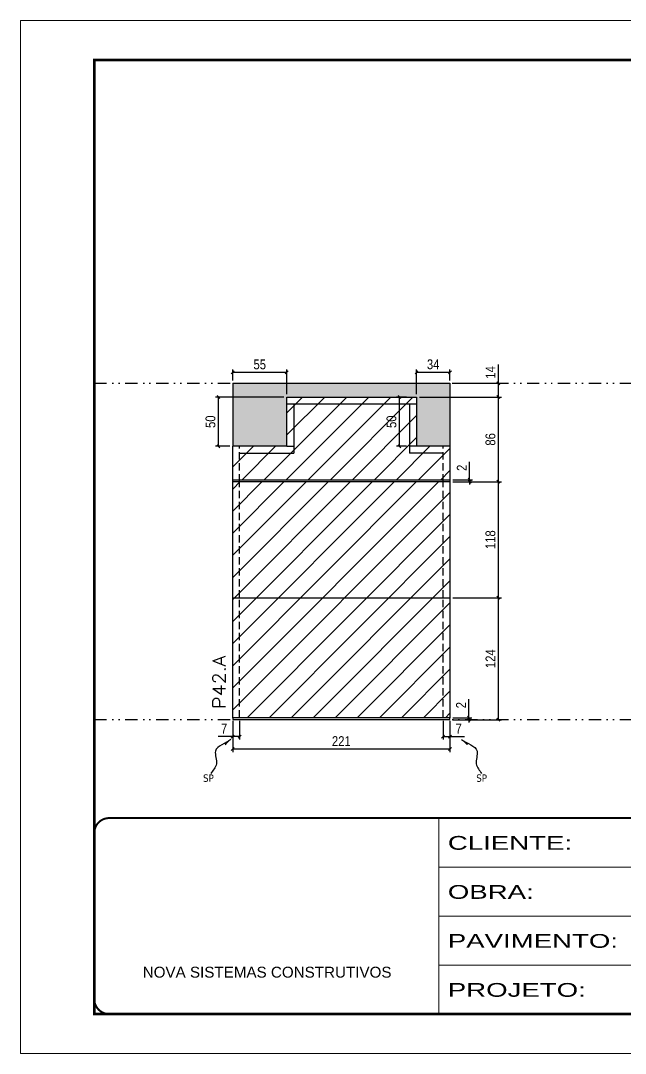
# Model space of a CAD drawing. Extents: x 14400 to 27878, y -21631 to 6985.
# Drawn here: x 17583 to 18199, y -8997 to -7947 of the extents above; entities that cross this region are included whole.
import ezdxf

# ---------------------------------------------------------------- set-up
doc = ezdxf.new("R2010")
doc.units = 0
for name, pattern in [('CONTINUO', [0]), ('DASHED', [0.75, 0.5, -0.25]), ('DIVIDE2', [0.625, 0.25, -0.125, 0, -0.125, 0, -0.125]), ('HIDDEN', [0.375, 0.25, -0.125])]:
    doc.linetypes.add(name, pattern=pattern)
for name, color, linetype in [('COTA', 241, 'Continuous'), ('Nível', 160, 'Continuous'), ('Painéis', 200, 'Continuous'), ('SARR_2.2x7', 40, 'Continuous'), ('Sarrafo de Pressão', 42, 'HIDDEN'), ('texto', 7, 'Continuous')]:
    doc.layers.add(name, color=color, linetype=linetype)
for name, color, linetype, lineweight in [('Folhas', 255, 'Continuous', 9), ('Hachura', 251, 'Continuous', 9), ('SARRAFO DE PRESSAO', 251, 'DASHED', 9), ('Texto Seção', 7, 'Continuous', 15)]:
    doc.layers.add(name, color=color, linetype=linetype, lineweight=lineweight)
doc.styles.add('ARIAL', font='arial.ttf')
doc.styles.add('COTA TECNICA', font='techl___.ttf', dxfattribs={"height": 10})
doc.styles.add('COTA TECNICA-50', font='techl___.ttf', dxfattribs={"height": 10})
doc.styles.add('REGUA-120', font='ROMANS.shx', dxfattribs={"height": 15})
doc.styles.get("Standard").update_dxf_attribs({"font": 'arial.ttf'})
doc.styles.add('Tecnologia', font='')
doc.styles.get('Tecnologia').set_extended_font_data('Forgotten Futurist')
doc.dimstyles.new('COTA PAINEL-50', dxfattribs={"dimtxt": 10, "dimasz": 3, "dimexe": 3, "dimexo": 3, "dimgap": 3, "dimtad": 1, "dimdec": 1, "dimzin": 12, "dimdsep": 46, "dimtxsty": 'COTA TECNICA-50', "dimblk1": 'OBLIQUE', "dimblk2": 'OBLIQUE', "dimsah": 1, "dimcen": 0.9, "dimclrd": 4, "dimclre": 4, "dimclrt": 240, "dimadec": 1, "dimazin": 3, "dimtfac": 1, "dimtdec": 1, "dimtmove": 0, "dimatfit": 3, "dimfxl": 1, "dimtolj": 1, "dimtzin": 12, "dimarcsym": 0})
doc.dimstyles.new('PAINEL', dxfattribs={"dimtxt": 10, "dimasz": 3, "dimexe": 3, "dimexo": 3, "dimgap": 3, "dimtad": 1, "dimdec": 1, "dimzin": 12, "dimdsep": 46, "dimtxsty": 'COTA TECNICA', "dimblk1": 'OBLIQUE', "dimblk2": 'OBLIQUE', "dimsah": 1, "dimcen": 0.9, "dimclrd": 4, "dimclre": 4, "dimclrt": 240, "dimadec": 1, "dimazin": 3, "dimtfac": 1, "dimtdec": 1, "dimtmove": 0, "dimatfit": 3, "dimfxl": 1, "dimtolj": 1, "dimtzin": 12, "dimarcsym": 0})
doc.dimstyles.get("Standard").update_dxf_attribs({"dimtxt": 0.18, "dimasz": 0.18, "dimexe": 0.18, "dimexo": 0.0625, "dimgap": 0.09, "dimtad": 0, "dimtih": 1, "dimtoh": 1, "dimdec": 4, "dimzin": 0, "dimdsep": 46, "dimtxsty": 'Standard', "dimcen": 0.09, "dimadec": 0, "dimazin": 0, "dimtfac": 1, "dimtdec": 4, "dimtofl": 0, "dimtmove": 0, "dimatfit": 3, "dimfxl": 1, "dimtolj": 1, "dimtzin": 0, "dimarcsym": 0})

# ---------------------------------------------------------------- blocks, each defined once
blk = doc.blocks.new('9999999999')
at = {"color": 30, "linetype": 'CONTINUO'}
for p, q in [((98564.6, 34230.2), (98564.6, 34429.4)), ((98564.6, 34379.6), (99584, 34379.6)), ((98564.6, 34329.8), (99488, 34329.8)), ((98564.6, 34280), (99488, 34280))]:
    blk.add_line(p, q, dxfattribs=at)
at = {"color": 30, "linetype": 'CONTINUO', "const_width": 2}
blk.add_lwpolyline([(99584, 34230.2), (99584, 34414.4, 0.414214), (99569, 34429.4), (98229, 34429.4, 0.414214), (98214, 34414.4), (98214, 34245.2, 0.414214), (98229, 34230.2), (99584, 34230.2)], format="xyb", dxfattribs=at)
at = {"layer": 'Folhas'}
blk.add_lwpolyline([(98139, 34190.2), (99624, 34190.2), (99624, 35240.2), (98139, 35240.2)], close=True, dxfattribs=at)
at = {"layer": 'Folhas', "color": 30, "const_width": 3}
blk.add_lwpolyline([(98214, 34230.2), (99584, 34230.2), (99584, 35200.2), (98214, 35200.2)], close=True, dxfattribs=at)
at = {"color": 7, "linetype": 'Continuous', "ltscale": 5, "style": 'ARIAL'}
blk.add_text('NOVA SISTEMAS CONSTRUTIVOS', height=11.059, dxfattribs=at).set_placement((98263.2, 34267.2))
at = {"layer": 'Folhas', "color": 7, "style": 'Tecnologia', "width": 1.5}
for s, p in [('CLIENTE:', (98573.7, 34397.2)), ('OBRA:', (98573.7, 34347.3)), ('PAVIMENTO:', (98573.7, 34297.5)), ('PROJETO:', (98573.7, 34247.7))]:
    blk.add_text(s, height=14, dxfattribs=at).set_placement(p)
blk = doc.blocks.new('_Oblique')
at = {"color": 0, "linetype": 'ByBlock', "lineweight": -2}
blk.add_line((-0.5, -0.5), (0.5, 0.5), dxfattribs=at)
blk = doc.blocks.new('*D2473')
at = {"layer": 'COTA', "color": 4, "lineweight": -2, "transparency": 16777216}
for p, q in [((17799.3, -8658.5), (17799.3, -8690.4)), ((18020.3, -8658.5), (18020.3, -8690.4)), ((18020.3, -8687.4), (17799.3, -8687.4))]:
    blk.add_line(p, q, dxfattribs=at)
at = {"layer": 'Defpoints', "color": 0, "transparency": 16777216}
for p in [(17799.3, -8655.5), (18020.3, -8655.5), (17799.3, -8687.4)]:
    blk.add_point(p, dxfattribs=at)
at = {"layer": 'COTA', "color": 4, "lineweight": -2, "transparency": 16777216, "xscale": 3, "yscale": 3, "zscale": 3, "rotation": 180}
blk.add_blockref('_Oblique', (17799.3, -8687.4), dxfattribs=at)
at = {"layer": 'COTA', "color": 4, "lineweight": -2, "transparency": 16777216, "xscale": 3, "yscale": 3, "zscale": 3}
blk.add_blockref('_Oblique', (18020.3, -8687.4), dxfattribs=at)
at = {"layer": 'COTA', "color": 240, "transparency": 16777216, "insert": (17909.8, -8679.3), "char_height": 10, "attachment_point": 5, "style": 'COTA TECNICA'}
blk.add_mtext('\\A1;221', dxfattribs=at)
blk = doc.blocks.new('*D2474')
at = {"layer": 'COTA', "color": 4, "lineweight": -2, "transparency": 16777216}
for p, q in [((18013.3, -8658.5), (18013.3, -8677.7)), ((18020.3, -8660.5), (18020.3, -8677.7)), ((18013.3, -8674.7), (18020.3, -8674.7)), ((18020.3, -8674.7), (18035.1, -8674.7))]:
    blk.add_line(p, q, dxfattribs=at)
at = {"layer": 'Defpoints', "color": 0, "transparency": 16777216}
for p in [(18013.3, -8655.5), (18020.3, -8657.5), (18020.3, -8674.7)]:
    blk.add_point(p, dxfattribs=at)
at = {"layer": 'COTA', "color": 4, "lineweight": -2, "transparency": 16777216, "xscale": 3, "yscale": 3, "zscale": 3, "rotation": 180}
blk.add_blockref('_Oblique', (18013.3, -8674.7), dxfattribs=at)
at = {"layer": 'COTA', "color": 4, "lineweight": -2, "transparency": 16777216, "xscale": 3, "yscale": 3, "zscale": 3}
blk.add_blockref('_Oblique', (18020.3, -8674.7), dxfattribs=at)
at = {"layer": 'COTA', "color": 240, "transparency": 16777216, "insert": (18029.2, -8666.6), "char_height": 10, "attachment_point": 5, "style": 'COTA TECNICA-50'}
blk.add_mtext('\\A1;7', dxfattribs=at)
blk = doc.blocks.new('*D2475')
at = {"layer": 'COTA', "color": 4, "lineweight": -2, "transparency": 16777216}
for p, q in [((17799.3, -8660.5), (17799.3, -8677.7)), ((17806.3, -8658.5), (17806.3, -8677.7)), ((17799.3, -8674.7), (17784.6, -8674.7)), ((17806.3, -8674.7), (17799.3, -8674.7))]:
    blk.add_line(p, q, dxfattribs=at)
at = {"layer": 'Defpoints', "color": 0, "transparency": 16777216}
for p in [(17799.3, -8657.5), (17806.3, -8655.5), (17799.3, -8674.7)]:
    blk.add_point(p, dxfattribs=at)
at = {"layer": 'COTA', "color": 4, "lineweight": -2, "transparency": 16777216, "xscale": 3, "yscale": 3, "zscale": 3, "rotation": 180}
blk.add_blockref('_Oblique', (17799.3, -8674.7), dxfattribs=at)
at = {"layer": 'COTA', "color": 4, "lineweight": -2, "transparency": 16777216, "xscale": 3, "yscale": 3, "zscale": 3}
blk.add_blockref('_Oblique', (17806.3, -8674.7), dxfattribs=at)
at = {"layer": 'COTA', "color": 240, "transparency": 16777216, "insert": (17790.5, -8666.6), "char_height": 10, "attachment_point": 5, "style": 'COTA TECNICA-50'}
blk.add_mtext('\\A1;7', dxfattribs=at)
blk = doc.blocks.new('*D2476')
at = {"layer": 'COTA', "color": 4, "lineweight": -2, "transparency": 16777216}
for p, q in [((18039.6, -8655.5), (18039.6, -8636.7)), ((18023.3, -8655.5), (18042.6, -8655.5)), ((18023.3, -8657.5), (18042.6, -8657.5)), ((18039.6, -8657.5), (18039.6, -8655.5)), ((18039.6, -8657.5), (18039.6, -8660.5))]:
    blk.add_line(p, q, dxfattribs=at)
at = {"layer": 'Defpoints', "color": 0, "transparency": 16777216}
for p in [(18020.3, -8655.5), (18020.3, -8657.5), (18039.6, -8657.5)]:
    blk.add_point(p, dxfattribs=at)
at = {"layer": 'COTA', "color": 4, "lineweight": -2, "transparency": 16777216, "xscale": 3, "yscale": 3, "zscale": 3}
for p, rotation in [((18039.6, -8655.5), 270), ((18039.6, -8657.5), 90)]:
    blk.add_blockref('_Oblique', p, dxfattribs=dict(at, rotation=rotation))
at = {"layer": 'COTA', "color": 240, "transparency": 16777216, "insert": (18031.6, -8642.7), "char_height": 10, "attachment_point": 5, "rotation": 90, "style": 'COTA TECNICA-50'}
blk.add_mtext('\\A1;2', dxfattribs=at)
blk = doc.blocks.new('*D2477')
at = {"layer": 'COTA', "color": 4, "linetype": 'ByBlock', "lineweight": -2, "transparency": 16777216}
for p, q in [((18023.3, -8533.5), (18072.7, -8533.5)), ((18069.7, -8657.5), (18069.7, -8533.5)), ((18023.3, -8657.5), (18072.7, -8657.5))]:
    blk.add_line(p, q, dxfattribs=at)
at = {"layer": 'Defpoints', "color": 0, "linetype": 'ByBlock', "transparency": 16777216}
for p in [(18020.3, -8533.5), (18069.7, -8533.5), (18020.3, -8657.5)]:
    blk.add_point(p, dxfattribs=at)
at = {"layer": 'COTA', "color": 4, "linetype": 'ByBlock', "lineweight": -2, "transparency": 16777216, "xscale": 3, "yscale": 3, "zscale": 3}
for p, rotation in [((18069.7, -8533.5), 90), ((18069.7, -8657.5), 270)]:
    blk.add_blockref('_Oblique', p, dxfattribs=dict(at, rotation=rotation))
at = {"layer": 'COTA', "color": 240, "linetype": 'ByBlock', "transparency": 16777216, "insert": (18061.6, -8595.5), "char_height": 10, "attachment_point": 5, "rotation": 90, "style": 'COTA TECNICA'}
blk.add_mtext('\\A1;124', dxfattribs=at)
blk = doc.blocks.new('*D2478')
at = {"layer": 'COTA', "color": 4, "linetype": 'ByBlock', "lineweight": -2, "transparency": 16777216}
for p, q in [((18023.3, -8533.5), (18072.7, -8533.5)), ((18069.7, -8657.5), (18069.7, -8533.5)), ((18023.3, -8657.5), (18072.7, -8657.5))]:
    blk.add_line(p, q, dxfattribs=at)
at = {"layer": 'Defpoints', "color": 0, "linetype": 'ByBlock', "transparency": 16777216}
for p in [(18020.3, -8533.5), (18069.7, -8533.5), (18020.3, -8657.5)]:
    blk.add_point(p, dxfattribs=at)
at = {"layer": 'COTA', "color": 4, "linetype": 'ByBlock', "lineweight": -2, "transparency": 16777216, "xscale": 3, "yscale": 3, "zscale": 3}
for p, rotation in [((18069.7, -8533.5), 90), ((18069.7, -8657.5), 270)]:
    blk.add_blockref('_Oblique', p, dxfattribs=dict(at, rotation=rotation))
at = {"layer": 'COTA', "color": 240, "linetype": 'ByBlock', "transparency": 16777216, "insert": (18061.6, -8595.5), "char_height": 10, "attachment_point": 5, "rotation": 90, "style": 'COTA TECNICA'}
blk.add_mtext('\\A1;124', dxfattribs=at)
blk = doc.blocks.new('*D2479')
at = {"layer": 'COTA', "color": 4, "lineweight": -2, "transparency": 16777216}
for p, q in [((18023.3, -8415.5), (18072.7, -8415.5)), ((18069.7, -8533.5), (18069.7, -8415.5)), ((18023.3, -8533.5), (18072.7, -8533.5))]:
    blk.add_line(p, q, dxfattribs=at)
at = {"layer": 'Defpoints', "color": 0, "transparency": 16777216}
for p in [(18020.3, -8415.5), (18069.7, -8415.5), (18020.3, -8533.5)]:
    blk.add_point(p, dxfattribs=at)
at = {"layer": 'COTA', "color": 4, "lineweight": -2, "transparency": 16777216, "xscale": 3, "yscale": 3, "zscale": 3}
for p, rotation in [((18069.7, -8415.5), 90), ((18069.7, -8533.5), 270)]:
    blk.add_blockref('_Oblique', p, dxfattribs=dict(at, rotation=rotation))
at = {"layer": 'COTA', "color": 240, "transparency": 16777216, "insert": (18061.6, -8474.5), "char_height": 10, "attachment_point": 5, "rotation": 90, "style": 'COTA TECNICA'}
blk.add_mtext('\\A1;118', dxfattribs=at)
blk = doc.blocks.new('*D2480')
at = {"layer": 'COTA', "color": 4, "lineweight": -2, "transparency": 16777216}
for p, q in [((17986.3, -8326.5), (17986.3, -8301.4)), ((18020.3, -8304.4), (17986.3, -8304.4)), ((18020.3, -8312.5), (18020.3, -8301.4))]:
    blk.add_line(p, q, dxfattribs=at)
at = {"layer": 'Defpoints', "color": 0, "transparency": 16777216}
for p in [(17986.3, -8304.4), (18020.3, -8315.5), (17986.3, -8329.5)]:
    blk.add_point(p, dxfattribs=at)
at = {"layer": 'COTA', "color": 4, "lineweight": -2, "transparency": 16777216, "xscale": 3, "yscale": 3, "zscale": 3, "rotation": 180}
blk.add_blockref('_Oblique', (17986.3, -8304.4), dxfattribs=at)
at = {"layer": 'COTA', "color": 4, "lineweight": -2, "transparency": 16777216, "xscale": 3, "yscale": 3, "zscale": 3}
blk.add_blockref('_Oblique', (18020.3, -8304.4), dxfattribs=at)
at = {"layer": 'COTA', "color": 240, "transparency": 16777216, "insert": (18003.3, -8296.2), "char_height": 10, "attachment_point": 5, "style": 'COTA TECNICA'}
blk.add_mtext('\\A1;34', dxfattribs=at)
blk = doc.blocks.new('*D2481')
at = {"layer": 'COTA', "color": 4, "lineweight": -2, "transparency": 16777216}
for p, q in [((17851.3, -8329.5), (17781.8, -8329.5)), ((17784.8, -8379.5), (17784.8, -8329.5)), ((17796.3, -8379.5), (17781.8, -8379.5))]:
    blk.add_line(p, q, dxfattribs=at)
at = {"layer": 'Defpoints', "color": 0, "transparency": 16777216}
for p in [(17784.8, -8329.5), (17854.3, -8329.5), (17799.3, -8379.5)]:
    blk.add_point(p, dxfattribs=at)
at = {"layer": 'COTA', "color": 4, "lineweight": -2, "transparency": 16777216, "xscale": 3, "yscale": 3, "zscale": 3}
for p, rotation in [((17784.8, -8329.5), 90), ((17784.8, -8379.5), 270)]:
    blk.add_blockref('_Oblique', p, dxfattribs=dict(at, rotation=rotation))
at = {"layer": 'COTA', "color": 240, "transparency": 16777216, "insert": (17776.7, -8354.5), "char_height": 10, "attachment_point": 5, "rotation": 90, "style": 'COTA TECNICA'}
blk.add_mtext('\\A1;50', dxfattribs=at)
blk = doc.blocks.new('*D2482')
at = {"layer": 'COTA', "color": 4, "lineweight": -2, "transparency": 16777216}
for p, q in [((17976.3, -8329.5), (17966, -8329.5)), ((17969, -8379.5), (17969, -8329.5)), ((17976.3, -8379.5), (17966, -8379.5))]:
    blk.add_line(p, q, dxfattribs=at)
at = {"layer": 'Defpoints', "color": 0, "transparency": 16777216}
for p in [(17969, -8329.5), (17979.3, -8329.5), (17979.3, -8379.5)]:
    blk.add_point(p, dxfattribs=at)
at = {"layer": 'COTA', "color": 4, "lineweight": -2, "transparency": 16777216, "xscale": 3, "yscale": 3, "zscale": 3}
for p, rotation in [((17969, -8329.5), 90), ((17969, -8379.5), 270)]:
    blk.add_blockref('_Oblique', p, dxfattribs=dict(at, rotation=rotation))
at = {"layer": 'COTA', "color": 240, "transparency": 16777216, "insert": (17960.9, -8354.5), "char_height": 10, "attachment_point": 5, "rotation": 90, "style": 'COTA TECNICA'}
blk.add_mtext('\\A1;50', dxfattribs=at)
blk = doc.blocks.new('*D2483')
at = {"layer": 'COTA', "color": 4, "lineweight": -2, "transparency": 16777216}
for p, q in [((17989.3, -8329.5), (18072.7, -8329.5)), ((18069.7, -8415.5), (18069.7, -8329.5)), ((18023.3, -8415.5), (18072.7, -8415.5))]:
    blk.add_line(p, q, dxfattribs=at)
at = {"layer": 'Defpoints', "color": 0, "transparency": 16777216}
for p in [(17986.3, -8329.5), (18069.7, -8329.5), (18020.3, -8415.5)]:
    blk.add_point(p, dxfattribs=at)
at = {"layer": 'COTA', "color": 4, "lineweight": -2, "transparency": 16777216, "xscale": 3, "yscale": 3, "zscale": 3}
for p, rotation in [((18069.7, -8329.5), 90), ((18069.7, -8415.5), 270)]:
    blk.add_blockref('_Oblique', p, dxfattribs=dict(at, rotation=rotation))
at = {"layer": 'COTA', "color": 240, "transparency": 16777216, "insert": (18061.6, -8372.5), "char_height": 10, "attachment_point": 5, "rotation": 90, "style": 'COTA TECNICA'}
blk.add_mtext('\\A1;86', dxfattribs=at)
blk = doc.blocks.new('*D2484')
at = {"layer": 'COTA', "color": 4, "lineweight": -2, "transparency": 16777216}
for p, q in [((18069.7, -8315.5), (18069.7, -8296.3)), ((18023.3, -8315.5), (18072.7, -8315.5)), ((18069.7, -8329.5), (18069.7, -8315.5)), ((17989.3, -8329.5), (18072.7, -8329.5))]:
    blk.add_line(p, q, dxfattribs=at)
at = {"layer": 'Defpoints', "color": 0, "transparency": 16777216}
for p in [(18020.3, -8315.5), (18069.7, -8315.5), (17986.3, -8329.5)]:
    blk.add_point(p, dxfattribs=at)
at = {"layer": 'COTA', "color": 4, "lineweight": -2, "transparency": 16777216, "xscale": 3, "yscale": 3, "zscale": 3}
for p, rotation in [((18069.7, -8315.5), 90), ((18069.7, -8329.5), 270)]:
    blk.add_blockref('_Oblique', p, dxfattribs=dict(at, rotation=rotation))
at = {"layer": 'COTA', "color": 240, "transparency": 16777216, "insert": (18061.6, -8304.4), "char_height": 10, "attachment_point": 5, "rotation": 90, "style": 'COTA TECNICA'}
blk.add_mtext('\\A1;14', dxfattribs=at)
blk = doc.blocks.new('*D2485')
at = {"layer": 'COTA', "color": 4, "lineweight": -2, "transparency": 16777216}
for p, q in [((18040.4, -8413.5), (18040.4, -8395.4)), ((18023.3, -8413.5), (18043.4, -8413.5)), ((18023.3, -8415.5), (18043.4, -8415.5)), ((18040.4, -8415.5), (18040.4, -8413.5)), ((18040.4, -8415.5), (18040.4, -8418.5))]:
    blk.add_line(p, q, dxfattribs=at)
at = {"layer": 'Defpoints', "color": 0, "transparency": 16777216}
for p in [(18020.3, -8413.5), (18020.3, -8415.5), (18040.4, -8413.5)]:
    blk.add_point(p, dxfattribs=at)
at = {"layer": 'COTA', "color": 4, "lineweight": -2, "transparency": 16777216, "xscale": 3, "yscale": 3, "zscale": 3}
for p, rotation in [((18040.4, -8413.5), 270), ((18040.4, -8415.5), 90)]:
    blk.add_blockref('_Oblique', p, dxfattribs=dict(at, rotation=rotation))
at = {"layer": 'COTA', "color": 240, "transparency": 16777216, "insert": (18032.4, -8401.4), "char_height": 10, "attachment_point": 5, "rotation": 90, "style": 'COTA TECNICA'}
blk.add_mtext('\\A1;2', dxfattribs=at)
blk = doc.blocks.new('*D2486')
at = {"layer": 'COTA', "color": 4, "lineweight": -2, "transparency": 16777216}
for p, q in [((17799.3, -8312.5), (17799.3, -8301.4)), ((17854.3, -8304.4), (17799.3, -8304.4)), ((17854.3, -8326.5), (17854.3, -8301.4))]:
    blk.add_line(p, q, dxfattribs=at)
at = {"layer": 'Defpoints', "color": 0, "transparency": 16777216}
for p in [(17799.3, -8304.4), (17799.3, -8315.5), (17854.3, -8329.5)]:
    blk.add_point(p, dxfattribs=at)
at = {"layer": 'COTA', "color": 4, "lineweight": -2, "transparency": 16777216, "xscale": 3, "yscale": 3, "zscale": 3, "rotation": 180}
blk.add_blockref('_Oblique', (17799.3, -8304.4), dxfattribs=at)
at = {"layer": 'COTA', "color": 4, "lineweight": -2, "transparency": 16777216, "xscale": 3, "yscale": 3, "zscale": 3}
blk.add_blockref('_Oblique', (17854.3, -8304.4), dxfattribs=at)
at = {"layer": 'COTA', "color": 240, "transparency": 16777216, "insert": (17826.8, -8296.3), "char_height": 10, "attachment_point": 5, "style": 'COTA TECNICA'}
blk.add_mtext('\\A1;55', dxfattribs=at)

msp = doc.modelspace()

# ---------------------------------------------------------------- hatches: boundary and pattern name
at = {"layer": 'COTA'}
h = msp.add_hatch(dxfattribs=at)
h.set_pattern_fill('AR-CONC', color=256, scale=0.03)
h.set_pattern_definition([(50, (1608.071, -3445.7253), (5.4655401, -0.4781726), [0.5715, -6.2865]), (355, (1608.071, -3445.7253), (-1.0573026, 5.7317054), [0.4572, -5.0292175]), (100.451445, (1608.5267, -3445.765), (4.4082374, 5.2535326), [0.4857003, -5.3427073]), (46.1842, (1608.071, -3444.201), (8.1323712, -1.2612698), [0.85725, -9.42975]), (96.63556, (1608.749, -3444.3064), (7.122124, 7.4227837), [0.7285507, -8.0140682]), (351.18415, (1608.071, -3444.201), (7.122124, 7.4227837), [0.685799, -7.543792]), (21, (1608.833, -3444.5823), (4.5484317, -3.067956), [0.5715, -6.2865]), (326, (1608.833, -3444.5823), (1.8540609, 5.525639), [0.4572, -5.0292]), (71.451445, (1609.212, -3444.838), (6.4024926, 2.457683), [0.4857003, -5.3426981]), (37.5, (1608.0712, -3445.7253), (0.0926581, 2.53665117), [0, -4.96824, 0, -5.1054, 0, -5.04825]), (7.5, (1608.0712, -3445.7253), (2.00458988, 3.00541724), [0, -2.91084, 0, -4.85394, 0, -1.92405]), (327.5, (1606.372, -3445.7253), (4.06771786, -0.17186232), [0, -1.905, 0, -5.9436, 0, -7.8867]), (317.5, (1605.61, -3445.7253), (4.44387544, 0.7627947), [0, -2.4765, 0, -3.94716, 0, -5.6007])])
h.paths.add_polyline_path([(18020.35, -8315.47), (17799.35, -8315.47), (17799.35, -8379.47), (17854.35, -8379.47), (17854.35, -8329.47), (17986.35, -8329.47), (17986.35, -8379.47), (18020.35, -8379.47)])
at = {"layer": 'Hachura'}
h = msp.add_hatch(dxfattribs=at)
h.set_pattern_fill('ANSI31', color=256, scale=5)
h.paths.add_polyline_path([(17986.35, -8329.47), (17854.35, -8329.47), (17854.35, -8379.47), (17799.35, -8379.47), (17799.35, -8413.47), (18020.35, -8413.47), (18020.35, -8379.47), (17986.35, -8379.47)])
h.paths.add_polyline_path([(18020.35, -8415.47), (17799.35, -8415.47), (17799.35, -8533.47), (18020.35, -8533.47)])
h.paths.add_polyline_path([(18020.35, -8533.47), (17799.35, -8533.47), (17799.35, -8655.47), (18020.35, -8655.47)])
h.paths.add_polyline_path([(18459.63, -8533.47), (18238.63, -8533.47), (18238.63, -8655.47), (18459.63, -8655.47)])
h.paths.add_polyline_path([(18459.63, -8415.47), (18238.63, -8415.47), (18238.63, -8533.47), (18459.63, -8533.47)])
h.paths.add_polyline_path([(18683.25, -8379.47), (18653.25, -8379.47), (18653.25, -8655.47), (18683.25, -8655.47)])
h.paths.add_polyline_path([(18896.76, -8411.47), (18866.76, -8411.47), (18866.76, -8655.47), (18896.76, -8655.47)])
h.paths.add_polyline_path([(18896.76, -8379.47), (18866.76, -8379.47), (18866.76, -8411.47), (18896.76, -8411.47)])

# ---------------------------------------------------------------- linework, layer by layer
at = {"layer": 'COTA'}
for p, q in [((17799.35, -8315.47), (18020.35, -8315.47)), ((17799.35, -8315.47), (17799.35, -8379.47)), ((18020.35, -8315.47), (18020.35, -8379.47)), ((17854.35, -8379.47), (17861.35, -8379.47)), ((17861.35, -8379.47), (17861.35, -8386.47)), ((17979.35, -8379.47), (17979.35, -8386.47)), ((17986.35, -8379.47), (17979.35, -8379.47))]:
    msp.add_line(p, q, dxfattribs=at)
at = {"layer": 'Nível', "color": 4, "linetype": 'DIVIDE2', "ltscale": 50}
for p, q in [((17658.47, -8315.47), (19028.47, -8315.47)), ((17658.47, -8657.47), (19028.47, -8657.47))]:
    msp.add_line(p, q, dxfattribs=at)
at = {"layer": 'Painéis'}
for p, q in [((17854.35, -8329.47), (17986.35, -8329.47)), ((17854.35, -8379.47), (17854.35, -8329.47)), ((17986.35, -8329.47), (17986.35, -8379.47)), ((17799.35, -8655.47), (17799.35, -8379.47)), ((17854.35, -8379.47), (17799.35, -8379.47)), ((18020.35, -8379.47), (17986.35, -8379.47)), ((18020.35, -8379.47), (18020.35, -8655.47)), ((17799.35, -8413.47), (18020.35, -8413.47)), ((17799.35, -8415.47), (18020.35, -8415.47)), ((17799.35, -8533.47), (18020.35, -8533.47))]:
    msp.add_line(p, q, dxfattribs=at)
msp.add_lwpolyline([(18020.35, -8655.47), (17799.35, -8655.47), (17799.35, -8657.47), (18020.35, -8657.47)], close=True, dxfattribs=at)
at = {"layer": 'SARR_2.2x7'}
for p, q in [((17854.35, -8336.47), (17986.35, -8336.47)), ((17861.35, -8336.47), (17861.35, -8379.47)), ((17979.35, -8336.47), (17979.35, -8379.47)), ((17806.35, -8386.47), (17861.35, -8386.47)), ((18013.35, -8386.47), (17979.35, -8386.47))]:
    msp.add_line(p, q, dxfattribs=at)
at = {"layer": 'Sarrafo de Pressão', "ltscale": 30}
for p, q in [((17806.35, -8415.47), (17806.35, -8379.47)), ((18013.35, -8415.47), (18013.35, -8379.47)), ((17806.35, -8533.47), (17806.35, -8415.47)), ((18013.35, -8533.47), (18013.35, -8415.47)), ((17806.35, -8655.47), (17806.35, -8533.47)), ((18013.35, -8655.47), (18013.35, -8533.47))]:
    msp.add_line(p, q, dxfattribs=at)

# ---------------------------------------------------------------- block references
at = {"layer": 'SARRAFO DE PRESSAO', "color": 6, "linetype": 'ByBlock'}
msp.add_blockref('9999999999', (-80555.51, -43186.95), dxfattribs=at)

# ---------------------------------------------------------------- texts
at = {"layer": 'texto', "color": 0, "char_height": 7.5, "attachment_point": 5}
for insert in [(17774.57, -8716.96), (18052.59, -8716.96)]:
    msp.add_mtext('{\\fTahoma|b0|i0|c0|p34;\\C4;SP}', dxfattribs=dict(at, insert=insert))
at = {"layer": 'Texto Seção', "style": 'REGUA-120', "width": 1.1}
msp.add_text('P42.A', height=13, rotation=90, dxfattribs=at).set_placement((17792.1, -8646.7))

# ---------------------------------------------------------------- dimensions: what is measured, and where the dimension line sits
at = {"layer": 'COTA'}
for base, p1, p2, dimstyle, picture, middle in [((17799.35, -8304.39), (17854.35, -8329.47), (17799.35, -8315.47), 'PAINEL', '*D2486', (17826.85, -8296.28)), ((18020.35, -8674.71), (18013.35, -8655.47), (18020.35, -8657.47), 'COTA PAINEL-50', '*D2474', (18029.21, -8666.63))]:
    dim = msp.add_linear_dim(base=base, p1=p1, p2=p2, dimstyle=dimstyle, dxfattribs=at)
    dim.commit()
    dim.dimension.update_dxf_attribs({"geometry": picture, "text_midpoint": middle})
for base, p1, p2, angle, dimstyle, picture, middle in [((17986.35, -8304.39), (18020.35, -8315.47), (17986.35, -8329.47), 180, 'PAINEL', '*D2480', (18003.35, -8296.17)), ((18069.71, -8315.47), (17986.35, -8329.47), (18020.35, -8315.47), 90, 'PAINEL', '*D2484', (18061.64, -8304.41)), ((17784.8, -8329.47), (17799.35, -8379.47), (17854.35, -8329.47), 90, 'PAINEL', '*D2481', (17776.69, -8354.47)), ((17969.03, -8329.47), (17979.35, -8379.47), (17979.35, -8329.47), 90, 'PAINEL', '*D2482', (17960.92, -8354.47)), ((18069.71, -8329.47), (18020.35, -8415.47), (17986.35, -8329.47), 90, 'PAINEL', '*D2483', (18061.59, -8372.47)), ((18040.36, -8413.47), (18020.35, -8415.47), (18020.35, -8413.47), 90, 'PAINEL', '*D2485', (18032.36, -8401.41)), ((18069.71, -8415.47), (18020.35, -8533.47), (18020.35, -8415.47), 90, 'PAINEL', '*D2479', (18061.62, -8474.47)), ((17799.35, -8674.71), (17806.35, -8655.47), (17799.35, -8657.47), 180, 'COTA PAINEL-50', '*D2475', (17790.48, -8666.63))]:
    dim = msp.add_linear_dim(base=base, p1=p1, p2=p2, angle=angle, dimstyle=dimstyle, dxfattribs=at)
    dim.commit()
    dim.dimension.update_dxf_attribs({"geometry": picture, "text_midpoint": middle})
at = {"layer": 'COTA', "linetype": 'ByBlock'}
for picture in ['*D2477', '*D2478']:
    dim = msp.add_aligned_dim(p1=(18020.35, -8657.47), p2=(18020.35, -8533.47), distance=-49.37, dimstyle='PAINEL', dxfattribs=at)
    dim.commit()
    dim.dimension.update_dxf_attribs({"geometry": picture, "text_midpoint": (18061.64, -8595.47)})
at = {"layer": 'COTA'}
dim = msp.add_linear_dim(base=(18039.6, -8657.47), p1=(18020.35, -8655.47), p2=(18020.35, -8657.47), angle=90, dimstyle='COTA PAINEL-50', dxfattribs=at)
dim.commit()
dim.dimension.update_dxf_attribs({"geometry": '*D2476', "text_midpoint": (18039.6, -8642.72), "dimtype": 160})
dim = msp.add_linear_dim(base=(17799.35, -8687.36), p1=(18020.35, -8655.47), p2=(17799.35, -8655.47), angle=180, dimstyle='PAINEL', override={"dimarcsym": 2}, dxfattribs=at)
dim.commit()
dim.dimension.update_dxf_attribs({"geometry": '*D2473', "text_midpoint": (17909.85, -8679.3)})

# ---------------------------------------------------------------- leaders
at = {"layer": 'COTA', "path_type": 1}
for points in [[(17797.52, -8677.65), (17781.73, -8689.48), (17782.66, -8702.49), (17777.1, -8712.27)], [(18032.18, -8677.65), (18047.96, -8689.48), (18047.04, -8702.49), (18052.59, -8712.27)]]:
    msp.add_leader(points, dimstyle='Standard', override={"dimasz": 8}, dxfattribs=at)

doc.saveas('drawing.dxf')
